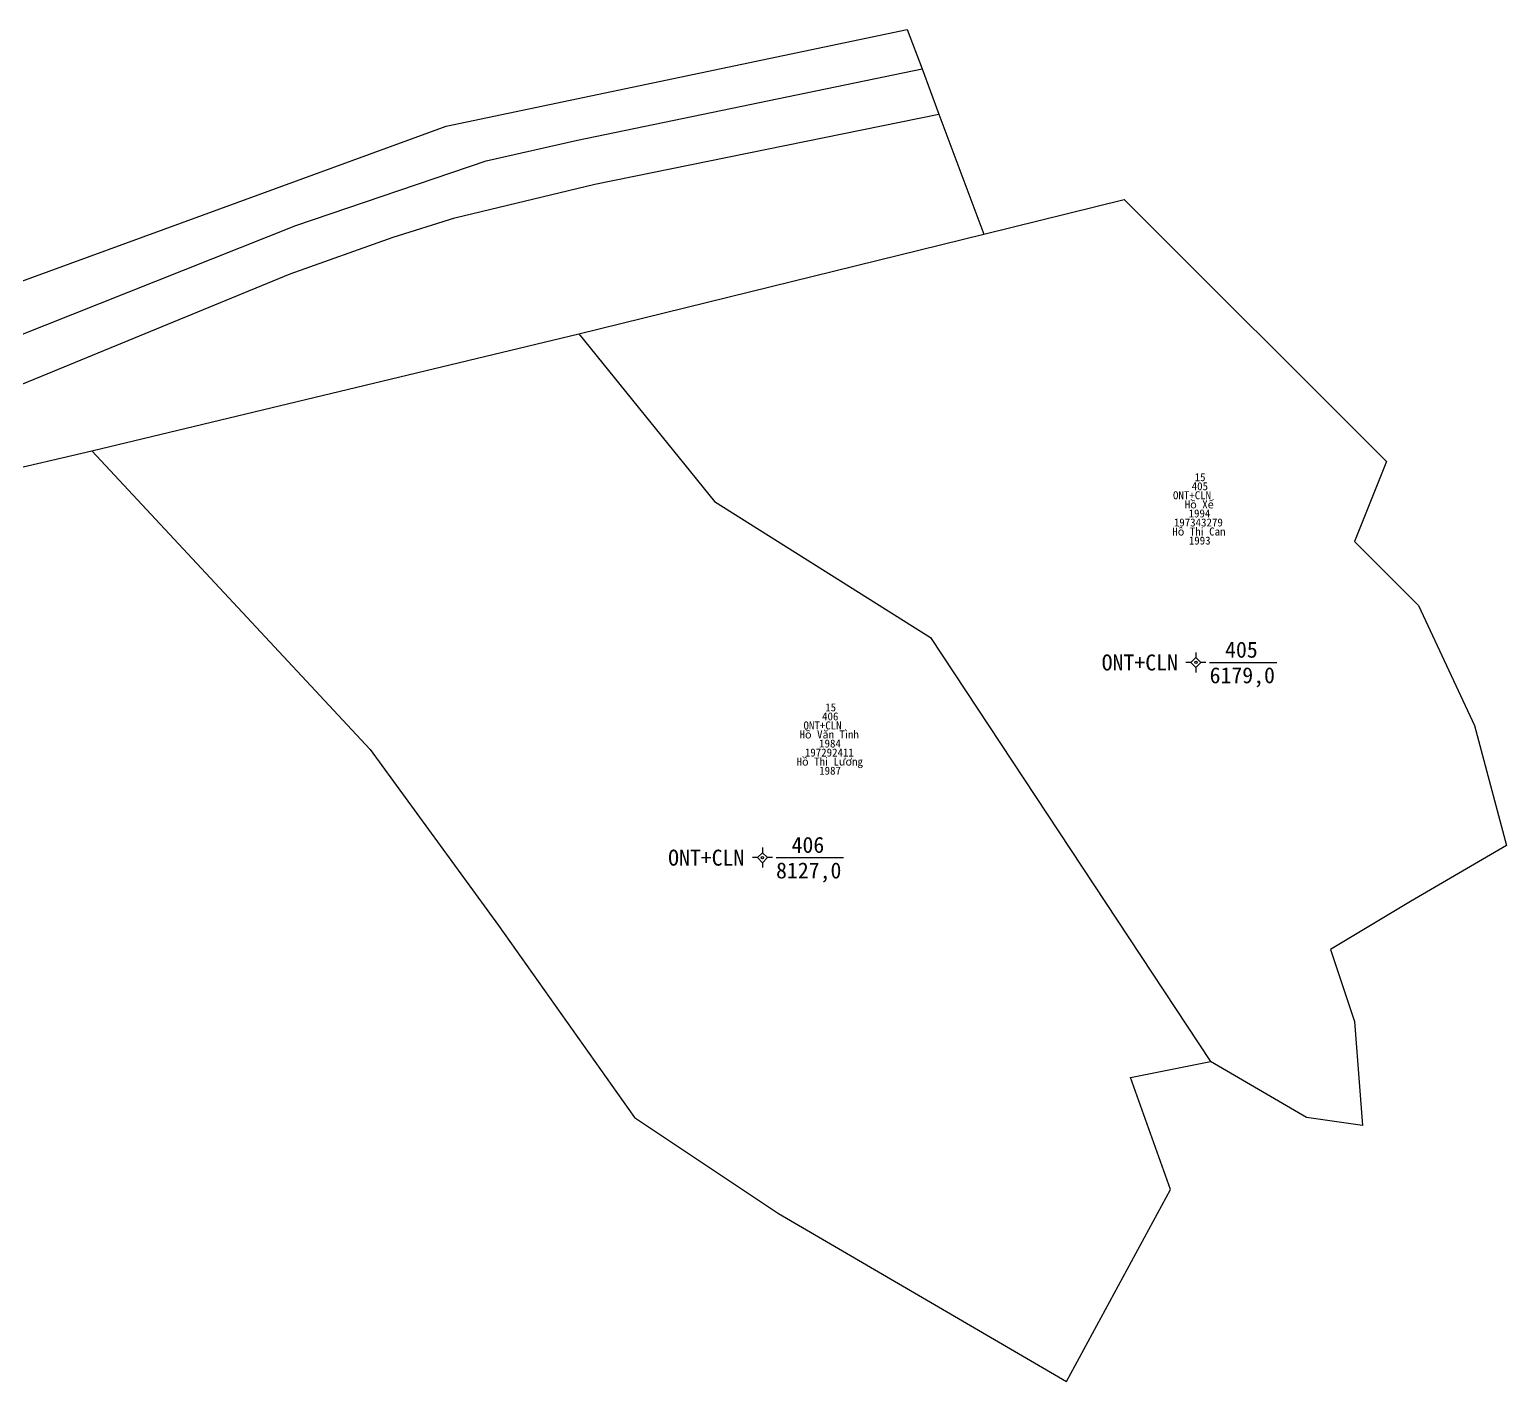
# Model space of a CAD drawing. Extents: x 552725 to 554329, y 1840125 to 1841713.
# Drawn here: x 554144.4 to 554329, y 1840363 to 1840532 of the extents above; entities that cross this region are included whole.
import ezdxf

# ---------------------------------------------------------------- set-up
doc = ezdxf.new("R2010")
doc.units = 0
for name, color, linetype in [('Level 10', 7, 'Continuous'), ('Level 11', 7, 'Continuous'), ('Level 13', 7, 'Continuous'), ('Level 17', 7, 'Continuous'), ('Level 2', 7, 'Continuous'), ('Level 22', 7, 'Continuous'), ('Level 23', 7, 'Continuous'), ('Level 4', 7, 'Continuous')]:
    doc.layers.add(name, color=color, linetype=linetype)

msp = doc.modelspace()

# ---------------------------------------------------------------- linework, layer by layer
at = {"layer": 'Level 10'}
msp.add_line((554263.68, 1840506.44), (554263.68, 1840506.44), dxfattribs=at)
for points in [[(554263.68, 1840506.44), (554281.23, 1840510.77), (554314, 1840478), (554310, 1840468), (554318, 1840460), (554325, 1840445), (554329, 1840430), (554317, 1840423), (554307, 1840417), (554310, 1840408), (554311, 1840395), (554304, 1840396), (554292, 1840403)], [(554213.04, 1840493.95), (554230, 1840473), (554257, 1840456), (554292, 1840403)], [(554152.2, 1840479.35), (554187, 1840442), (554203, 1840420), (554220, 1840396), (554238, 1840384), (554274, 1840363), (554287, 1840387), (554282, 1840401), (554292, 1840403)]]:
    msp.add_lwpolyline(points, dxfattribs=at)
at = {"layer": 'Level 11'}
for p, q in [((554290.19, 1840453.51), (554289.57, 1840452.88)), ((554290.19, 1840454.13), (554290.19, 1840453.51)), ((554290.82, 1840452.88), (554290.19, 1840453.51)), ((554289.57, 1840452.88), (554288.94, 1840452.88)), ((554289.57, 1840452.88), (554290.19, 1840452.26)), ((554290.19, 1840452.26), (554290.82, 1840452.88)), ((554290.19, 1840452.26), (554290.19, 1840451.63)), ((554291.44, 1840452.88), (554290.82, 1840452.88)), ((554236.01, 1840429.1), (554235.39, 1840428.48)), ((554236.01, 1840429.73), (554236.01, 1840429.1)), ((554236.64, 1840428.48), (554236.01, 1840429.1)), ((554235.39, 1840428.48), (554234.76, 1840428.48)), ((554235.39, 1840428.48), (554236.01, 1840427.85)), ((554236.01, 1840427.85), (554236.64, 1840428.48)), ((554236.01, 1840427.85), (554236.01, 1840427.23)), ((554237.26, 1840428.48), (554236.64, 1840428.48))]:
    msp.add_line(p, q, dxfattribs=at)
for centre in [(554290.19, 1840452.88), (554236.01, 1840428.48)]:
    msp.add_circle(centre, 0.15, dxfattribs=at)
at = {"layer": 'Level 13'}
for p, q in [((554291.9, 1840452.88), (554300.31, 1840452.88)), ((554237.71, 1840428.48), (554246.12, 1840428.48))]:
    msp.add_line(p, q, dxfattribs=at)
at = {"layer": 'Level 22'}
for points in [[(553929.56, 1840452.17), (553954.09, 1840455.51), (553956.41, 1840455.94), (553970.37, 1840458.24), (554008.77, 1840465.24), (554102.33, 1840481.78), (554112.39, 1840483.72), (554122.34, 1840486.39), (554132.29, 1840489.45), (554177.7, 1840507.51), (554201.48, 1840515.59), (554212.88, 1840518.16), (554255.96, 1840527.07)], [(553935.72, 1840447.03), (553956.79, 1840450.18), (553961.41, 1840450.96), (553976.3, 1840453.87), (554009.46, 1840459.71), (554099.74, 1840475.43), (554123.08, 1840480.07), (554140.69, 1840486.54), (554176.99, 1840501.45), (554189.84, 1840506.05), (554197.56, 1840508.47), (554215.08, 1840512.69), (554258.06, 1840521.44)]]:
    msp.add_lwpolyline(points, dxfattribs=at)
at = {"layer": 'Level 23'}
for p, q in [((554213.04, 1840493.95), (554263.68, 1840506.44)), ((554152.2, 1840479.35), (554213.04, 1840493.95)), ((554106.89, 1840468.73), (554152.2, 1840479.35))]:
    msp.add_line(p, q, dxfattribs=at)
msp.add_lwpolyline([(554032.61, 1840476.09), (554111.58, 1840488.91), (554196.47, 1840519.94), (554254.11, 1840532), (554255.96, 1840527.07), (554258.06, 1840521.44), (554263.68, 1840506.44)], dxfattribs=at)

# ---------------------------------------------------------------- texts
at = {"layer": 'Level 13'}
for s, p in [('405', (554293.83, 1840453.48)), ('406', (554239.65, 1840429.08))]:
    msp.add_text(s, height=2, dxfattribs=at).set_placement(p)
at = {"layer": 'Level 17'}
for s, p in [('405', (554289.66, 1840474.41)), ('15', (554290.03, 1840475.54)), ('ONT+CLN', (554287.32, 1840473.28)), ('Hồ Xế', (554288.79, 1840472.14)), ('1994', (554289.27, 1840471.01)), ('Hồ Thị Can', (554287.24, 1840468.75)), ('197343279', (554287.43, 1840469.88)), ('1993', (554289.3, 1840467.62)), ('15', (554243.85, 1840446.77)), ('406', (554243.46, 1840445.64)), ('Hồ Văn Tình', (554240.65, 1840443.38)), ('ONT+CLN', (554241.14, 1840444.51)), ('197292411', (554241.31, 1840441.12)), ('1984', (554243.09, 1840442.25)), ('Hồ Thị Lương', (554240.28, 1840439.99)), ('1987', (554243.1, 1840438.85))]:
    msp.add_text(s, height=1, dxfattribs=at).set_placement(p)
at = {"layer": 'Level 2'}
for p in [(554278.41, 1840451.88), (554224.22, 1840427.48)]:
    msp.add_text('ONT+CLN', height=2, dxfattribs=at).set_placement(p)
at = {"layer": 'Level 4'}
for s, p in [('6179,0', (554291.9, 1840450.28)), ('8127,0', (554237.71, 1840425.88))]:
    msp.add_text(s, height=2, dxfattribs=at).set_placement(p)

doc.saveas('drawing.dxf')
